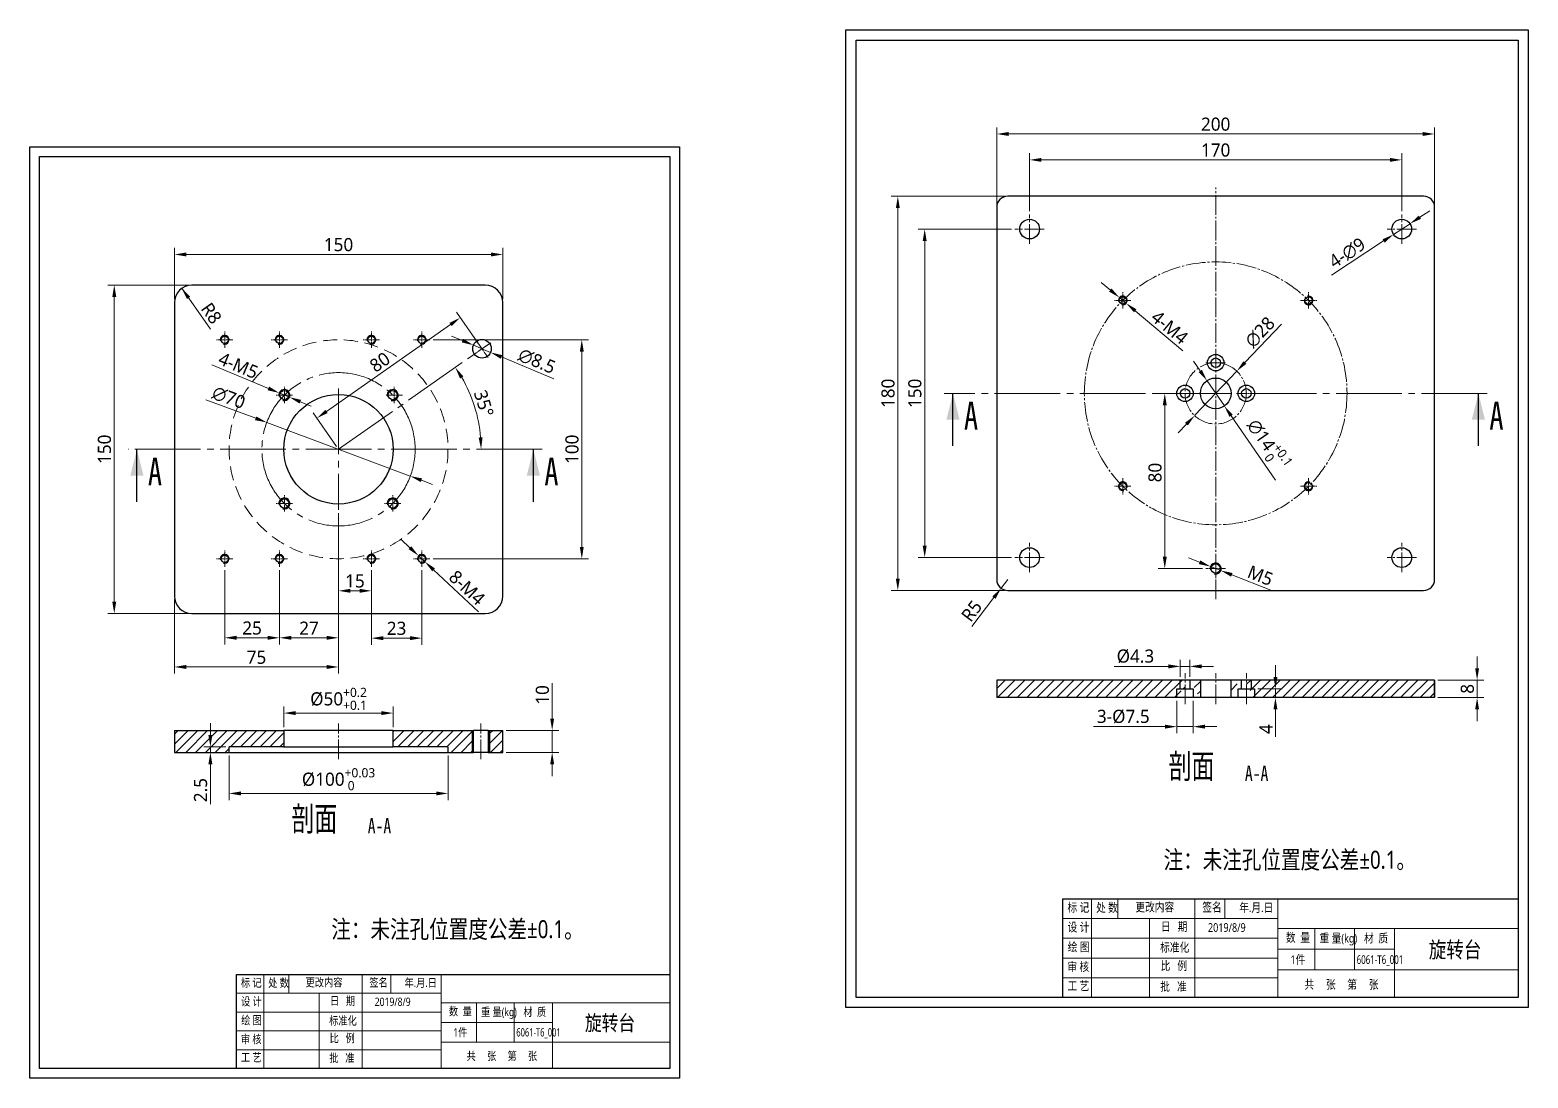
# Model space of a CAD drawing. Header units: millimetres. Extents: x -449 to 2916, y -1257 to 1632.
# Drawn here: x 1396 to 2080, y -886 to -408 of the extents above; entities that cross this region are included whole.
import ezdxf

# ---------------------------------------------------------------- set-up
doc = ezdxf.new("R2010")
doc.units = ezdxf.units.MM
doc.header["$PDSIZE"] = -1
doc.linetypes.add('DASHED', pattern=[19.05, 12.7, -6.35])
doc.linetypes.add('EB_DASHDOT', pattern=[39, 30, -3, 3, -3])
for name, color, linetype, lineweight in [('1', 5, 'Continuous', 9), ('3中心线层', 1, 'EB_DASHDOT', 0), ('细线层', 252, 'Continuous', 13)]:
    doc.layers.add(name, color=color, linetype=linetype, lineweight=lineweight)
doc.styles.add('SLDTEXTSTYLE0', font='TXT', dxfattribs={"width": 0.75})
doc.styles.add('SLDTEXTSTYLE2', font='TXT', dxfattribs={"width": 0.75, "bigfont": 'bigfont'})
doc.styles.add('wf', font='')
doc.styles.add('黑体', font='', dxfattribs={"width": 0.8})
doc.styles.get('wf').set_extended_font_data('Microsoft YaHei')
doc.styles.get('黑体').set_extended_font_data('Microsoft YaHei')
doc.dimstyles.new('wf1.5', dxfattribs={"dimscale": 1.5, "dimtxt": 4, "dimasz": 3.6, "dimexe": 2, "dimexo": 1, "dimgap": 0.9, "dimtad": 1, "dimdec": 1, "dimdsep": 46, "dimtxsty": 'wf', "dimcen": 0, "dimclrd": 6, "dimclre": 6, "dimadec": 0, "dimazin": 0, "dimtm": 1e-09, "dimtfac": 0.7, "dimtdec": 1, "dimtmove": 0, "dimatfit": 3, "dimfxl": 0, "dimtolj": 1, "dimlwd": 13, "dimlwe": 13, "dimarcsym": 0})

# ---------------------------------------------------------------- blocks, each defined once
blk = doc.blocks.new('SW_NOTE_3')
at = {"color": 0, "linetype": 'Continuous', "lineweight": 0, "attachment_point": 2}
for s, insert, char_height, style in [('\\M+19655\\M+196CA', (0.328, 0.322), 0.25, 'SLDTEXTSTYLE2'), ('A-A', (0.914, 0.211), 0.1378, 'SLDTEXTSTYLE0')]:
    blk.add_mtext(s, dxfattribs=dict(at, insert=insert, char_height=char_height, style=style))
blk = doc.blocks.new('*D234')
at = {"color": 6, "lineweight": 13}
for p, q in [((1461.69, -530.86), (1461.69, -507.41)), ((1467.09, -510.41), (1606.29, -510.41)), ((1611.69, -530.86), (1611.69, -507.41))]:
    blk.add_line(p, q, dxfattribs=at)
at = {"color": 6}
for points in [[(1467.09, -509.51), (1467.09, -511.31), (1461.69, -510.41)], [(1606.29, -511.31), (1606.29, -509.51), (1611.69, -510.41)]]:
    blk.add_solid(points, dxfattribs=at)
at = {"layer": 'Defpoints', "color": 0}
for p in [(1611.69, -510.41), (1461.69, -532.36), (1611.69, -532.36)]:
    blk.add_point(p, dxfattribs=at)
at = {"color": 0, "insert": (1536.69, -505.94), "char_height": 6, "attachment_point": 5, "style": 'wf'}
blk.add_mtext('\\A1;150', dxfattribs=at)
blk = doc.blocks.new('*D235')
at = {"color": 6, "lineweight": 13}
for p, q in [((1468.19, -524.36), (1431.24, -524.36)), ((1434.24, -529.76), (1434.24, -668.96)), ((1468.19, -674.36), (1431.24, -674.36))]:
    blk.add_line(p, q, dxfattribs=at)
at = {"color": 6}
for points in [[(1435.14, -529.76), (1433.34, -529.76), (1434.24, -524.36)], [(1433.34, -668.96), (1435.14, -668.96), (1434.24, -674.36)]]:
    blk.add_solid(points, dxfattribs=at)
at = {"layer": 'Defpoints', "color": 0}
for p in [(1469.69, -524.36), (1434.24, -674.36), (1469.69, -674.36)]:
    blk.add_point(p, dxfattribs=at)
at = {"color": 0, "insert": (1429.77, -599.36), "char_height": 6, "attachment_point": 5, "rotation": 90, "style": 'wf'}
blk.add_mtext('\\A1;150', dxfattribs=at)
blk = doc.blocks.new('*D236')
at = {"color": 6, "lineweight": 13}
for p, q in [((1536.69, -628.58), (1536.69, -688.44)), ((1509.69, -654.58), (1509.69, -688.44)), ((1531.29, -685.44), (1515.09, -685.44))]:
    blk.add_line(p, q, dxfattribs=at)
at = {"color": 6}
for points in [[(1515.09, -684.54), (1515.09, -686.34), (1509.69, -685.44)], [(1531.29, -686.34), (1531.29, -684.54), (1536.69, -685.44)]]:
    blk.add_solid(points, dxfattribs=at)
at = {"layer": 'Defpoints', "color": 0}
for p in [(1536.69, -627.08), (1509.69, -653.08), (1509.69, -685.44)]:
    blk.add_point(p, dxfattribs=at)
at = {"color": 0, "insert": (1523.19, -681.04), "char_height": 6, "attachment_point": 5, "style": 'wf'}
blk.add_mtext('\\A1;27', dxfattribs=at)
blk = doc.blocks.new('*D237')
at = {"color": 6, "lineweight": 13}
for p, q in [((1536.69, -628.58), (1536.69, -666.98)), ((1551.69, -654.58), (1551.69, -666.98)), ((1542.09, -663.98), (1546.29, -663.98))]:
    blk.add_line(p, q, dxfattribs=at)
at = {"color": 6}
for points in [[(1542.09, -663.08), (1542.09, -664.88), (1536.69, -663.98)], [(1546.29, -664.88), (1546.29, -663.08), (1551.69, -663.98)]]:
    blk.add_solid(points, dxfattribs=at)
at = {"layer": 'Defpoints', "color": 0}
for p in [(1536.69, -627.08), (1551.69, -653.08), (1551.69, -663.98)]:
    blk.add_point(p, dxfattribs=at)
at = {"color": 0, "insert": (1544.19, -659.51), "char_height": 6, "attachment_point": 5, "style": 'wf'}
blk.add_mtext('\\A1;15', dxfattribs=at)
blk = doc.blocks.new('*D238')
at = {"color": 6, "lineweight": 13}
for p, q in [((1551.69, -654.58), (1551.69, -688.6)), ((1574.69, -654.58), (1574.69, -688.6)), ((1557.09, -685.6), (1569.29, -685.6))]:
    blk.add_line(p, q, dxfattribs=at)
at = {"color": 6}
for points in [[(1557.09, -684.7), (1557.09, -686.5), (1551.69, -685.6)], [(1569.29, -686.5), (1569.29, -684.7), (1574.69, -685.6)]]:
    blk.add_solid(points, dxfattribs=at)
at = {"layer": 'Defpoints', "color": 0}
for p in [(1551.69, -653.08), (1574.69, -653.08), (1574.69, -685.6)]:
    blk.add_point(p, dxfattribs=at)
at = {"color": 0, "insert": (1563.19, -681.15), "char_height": 6, "attachment_point": 5, "style": 'wf'}
blk.add_mtext('\\A1;23', dxfattribs=at)
blk = doc.blocks.new('*D239')
at = {"color": 6, "lineweight": 13}
for p, q in [((1484.69, -654.58), (1484.69, -688.44)), ((1509.69, -654.58), (1509.69, -688.44)), ((1504.29, -685.44), (1490.09, -685.44))]:
    blk.add_line(p, q, dxfattribs=at)
at = {"color": 6}
for points in [[(1490.09, -684.54), (1490.09, -686.34), (1484.69, -685.44)], [(1504.29, -686.34), (1504.29, -684.54), (1509.69, -685.44)]]:
    blk.add_solid(points, dxfattribs=at)
at = {"layer": 'Defpoints', "color": 0}
for p in [(1484.69, -653.08), (1509.69, -653.08), (1484.69, -685.44)]:
    blk.add_point(p, dxfattribs=at)
at = {"color": 0, "insert": (1497.19, -680.99), "char_height": 6, "attachment_point": 5, "style": 'wf'}
blk.add_mtext('\\A1;25', dxfattribs=at)
blk = doc.blocks.new('*D240')
at = {"color": 6, "lineweight": 13}
for p, q in [((1476.11, -576.72), (1498.84, -585.21)), ((1569.47, -611.61), (1503.9, -587.1)), ((1574.53, -613.5), (1579.59, -615.39))]:
    blk.add_line(p, q, dxfattribs=at)
at = {"color": 6}
for points in [[(1498.53, -586.06), (1499.16, -584.37), (1503.9, -587.1)], [(1574.85, -612.66), (1574.22, -614.35), (1569.47, -611.61)]]:
    blk.add_solid(points, dxfattribs=at)
at = {"layer": 'Defpoints', "color": 0}
for p in [(1503.9, -587.1), (1569.47, -611.61)]:
    blk.add_point(p, dxfattribs=at)
at = {"color": 0, "insert": (1486.52, -575.8), "char_height": 6, "attachment_point": 5, "rotation": 339.50635, "style": 'wf'}
blk.add_mtext('\\A1;∅70', dxfattribs=at)
blk = doc.blocks.new('*D241')
at = {"color": 6, "lineweight": 13}
for p, q in [((1579.91, -549.36), (1650.8, -549.36)), ((1647.8, -643.96), (1647.8, -554.76)), ((1579.91, -649.36), (1650.8, -649.36))]:
    blk.add_line(p, q, dxfattribs=at)
at = {"color": 6}
for points in [[(1648.7, -554.76), (1646.9, -554.76), (1647.8, -549.36)], [(1646.9, -643.96), (1648.7, -643.96), (1647.8, -649.36)]]:
    blk.add_solid(points, dxfattribs=at)
at = {"layer": 'Defpoints', "color": 0}
for p in [(1578.41, -549.36), (1647.8, -549.36), (1578.41, -649.36)]:
    blk.add_point(p, dxfattribs=at)
at = {"color": 0, "insert": (1643.34, -599.36), "char_height": 6, "attachment_point": 5, "rotation": 90, "style": 'wf'}
blk.add_mtext('\\A1;100', dxfattribs=at)
blk = doc.blocks.new('*D242')
at = {"color": 6, "lineweight": 13}
for p, q in [((1478.83, -560.85), (1504.64, -571.58)), ((1514.25, -575.57), (1509.63, -573.65)), ((1519.23, -577.64), (1524.22, -579.71))]:
    blk.add_line(p, q, dxfattribs=at)
at = {"color": 6}
for points in [[(1504.3, -572.41), (1504.99, -570.74), (1509.63, -573.65)], [(1519.58, -576.81), (1518.89, -578.47), (1514.25, -575.57)]]:
    blk.add_solid(points, dxfattribs=at)
at = {"layer": 'Defpoints', "color": 0}
for p in [(1509.63, -573.65), (1514.25, -575.57)]:
    blk.add_point(p, dxfattribs=at)
at = {"color": 0, "insert": (1490.93, -561.11), "char_height": 6, "attachment_point": 5, "rotation": 337.43003, "style": 'wf'}
blk.add_mtext('\\A1;4-M5', dxfattribs=at)
blk = doc.blocks.new('*D243')
at = {"color": 6, "lineweight": 13}
for p, q in [((1634.27, -722.35), (1634.27, -706.11)), ((1613.19, -727.75), (1637.27, -727.75)), ((1634.27, -737.75), (1634.27, -727.75)), ((1613.19, -737.75), (1637.27, -737.75)), ((1634.27, -743.15), (1634.27, -748.55))]:
    blk.add_line(p, q, dxfattribs=at)
at = {"color": 6}
for points in [[(1633.37, -722.35), (1635.17, -722.35), (1634.27, -727.75)], [(1635.17, -743.15), (1633.37, -743.15), (1634.27, -737.75)]]:
    blk.add_solid(points, dxfattribs=at)
at = {"layer": 'Defpoints', "color": 0}
for p in [(1611.69, -727.75), (1634.27, -727.75), (1611.69, -737.75)]:
    blk.add_point(p, dxfattribs=at)
at = {"color": 0, "insert": (1629.8, -711.53), "char_height": 6, "attachment_point": 5, "rotation": 90, "style": 'wf'}
blk.add_mtext('\\A1;10', dxfattribs=at)
blk = doc.blocks.new('*D244')
at = {"color": 6, "lineweight": 13}
for p, q in [((1536.69, -628.58), (1536.69, -701.76)), ((1461.69, -667.86), (1461.69, -701.76)), ((1531.29, -698.76), (1467.09, -698.76))]:
    blk.add_line(p, q, dxfattribs=at)
at = {"color": 6}
for points in [[(1467.09, -697.86), (1467.09, -699.66), (1461.69, -698.76)], [(1531.29, -699.66), (1531.29, -697.86), (1536.69, -698.76)]]:
    blk.add_solid(points, dxfattribs=at)
at = {"layer": 'Defpoints', "color": 0}
for p in [(1536.69, -627.08), (1461.69, -666.36), (1461.69, -698.76)]:
    blk.add_point(p, dxfattribs=at)
at = {"color": 0, "insert": (1499.19, -694.36), "char_height": 6, "attachment_point": 5, "style": 'wf'}
blk.add_mtext('\\A1;75', dxfattribs=at)
blk = doc.blocks.new('*D245')
at = {"color": 6, "lineweight": 13}
blk.add_line((1465.06, -525.83), (1478.26, -544.47), dxfattribs=at)
at = {"color": 6}
blk.add_solid([(1468.92, -529.72), (1467.45, -530.76), (1465.06, -525.83)], dxfattribs=at)
at = {"layer": 'Defpoints', "color": 0}
for p in [(1465.06, -525.83), (1469.69, -532.36)]:
    blk.add_point(p, dxfattribs=at)
at = {"color": 0, "insert": (1478.6, -537.26), "char_height": 6, "attachment_point": 5, "rotation": 305.29502, "style": 'wf'}
blk.add_mtext('\\A1;R8', dxfattribs=at)
blk = doc.blocks.new('*D246')
at = {"color": 6, "lineweight": 13}
for p, q in [((1486.69, -739.25), (1486.69, -759.51)), ((1586.69, -739.25), (1586.69, -759.51)), ((1492.09, -756.51), (1581.29, -756.51))]:
    blk.add_line(p, q, dxfattribs=at)
at = {"color": 6}
for points in [[(1492.09, -755.61), (1492.09, -757.41), (1486.69, -756.51)], [(1581.29, -757.41), (1581.29, -755.61), (1586.69, -756.51)]]:
    blk.add_solid(points, dxfattribs=at)
at = {"layer": 'Defpoints', "color": 0}
for p in [(1486.69, -737.75), (1586.69, -737.75), (1586.69, -756.51)]:
    blk.add_point(p, dxfattribs=at)
at = {"color": 0, "insert": (1536.69, -750.01), "char_height": 6, "attachment_point": 5, "style": 'wf'}
blk.add_mtext('\\A1;%%C100{\\H0.7x;\\S+0.03^  0;}', dxfattribs=at)
blk = doc.blocks.new('*D247')
at = {"color": 6, "lineweight": 13}
for p, q in [((1511.69, -726.25), (1511.69, -716.82)), ((1561.69, -726.25), (1561.69, -716.82)), ((1517.09, -719.82), (1556.29, -719.82))]:
    blk.add_line(p, q, dxfattribs=at)
at = {"color": 6}
for points in [[(1517.09, -718.92), (1517.09, -720.72), (1511.69, -719.82)], [(1556.29, -720.72), (1556.29, -718.92), (1561.69, -719.82)]]:
    blk.add_solid(points, dxfattribs=at)
at = {"layer": 'Defpoints', "color": 0}
for p in [(1561.69, -719.82), (1511.69, -727.75), (1561.69, -727.75)]:
    blk.add_point(p, dxfattribs=at)
at = {"color": 0, "insert": (1536.69, -713.31), "char_height": 6, "attachment_point": 5, "style": 'wf'}
blk.add_mtext('\\A1;%%C50{\\H0.7x;\\S+0.2^ +0.1;}', dxfattribs=at)
blk = doc.blocks.new('*D248')
at = {"color": 6, "lineweight": 13}
for p, q in [((1478.15, -729.85), (1478.15, -724.45)), ((1485.19, -735.25), (1475.15, -735.25)), ((1485.19, -737.75), (1475.15, -737.75)), ((1478.15, -735.25), (1478.15, -737.75)), ((1478.15, -743.15), (1478.15, -761.43))]:
    blk.add_line(p, q, dxfattribs=at)
at = {"color": 6}
for points in [[(1477.25, -729.85), (1479.05, -729.85), (1478.15, -735.25)], [(1479.05, -743.15), (1477.25, -743.15), (1478.15, -737.75)]]:
    blk.add_solid(points, dxfattribs=at)
at = {"layer": 'Defpoints', "color": 0}
for p in [(1478.15, -737.75), (1486.69, -735.25), (1486.69, -737.75)]:
    blk.add_point(p, dxfattribs=at)
at = {"color": 0, "insert": (1473.69, -754.99), "char_height": 6, "attachment_point": 5, "rotation": 90, "style": 'wf'}
blk.add_mtext('\\A1;2.5', dxfattribs=at)
blk = doc.blocks.new('*D249')
at = {"color": 6, "lineweight": 13}
for p, q in [((1569.28, -644.31), (1565.33, -640.62)), ((1573.23, -647.99), (1576.15, -650.72)), ((1600.6, -673.55), (1580.1, -654.41))]:
    blk.add_line(p, q, dxfattribs=at)
at = {"color": 6}
for points in [[(1568.66, -644.97), (1569.89, -643.65), (1573.23, -647.99)], [(1580.71, -653.75), (1579.48, -655.07), (1576.15, -650.72)]]:
    blk.add_solid(points, dxfattribs=at)
at = {"layer": 'Defpoints', "color": 0}
for p in [(1573.23, -647.99), (1576.15, -650.72)]:
    blk.add_point(p, dxfattribs=at)
at = {"color": 0, "insert": (1595.36, -662.57), "char_height": 6, "attachment_point": 5, "rotation": 316.96469, "style": 'wf'}
blk.add_mtext('\\A1;8-M4', dxfattribs=at)
blk = doc.blocks.new('*D250')
at = {"color": 6, "lineweight": 13}
for p, q in [((1852.35, -490.63), (1852.35, -464.22)), ((2022.35, -490.63), (2022.35, -464.22)), ((1857.75, -467.22), (2016.95, -467.22))]:
    blk.add_line(p, q, dxfattribs=at)
at = {"color": 6}
for points in [[(1857.75, -466.32), (1857.75, -468.12), (1852.35, -467.22)], [(2016.95, -468.12), (2016.95, -466.32), (2022.35, -467.22)]]:
    blk.add_solid(points, dxfattribs=at)
at = {"layer": 'Defpoints', "color": 0}
for p in [(2022.35, -467.22), (1852.35, -492.13), (2022.35, -492.13)]:
    blk.add_point(p, dxfattribs=at)
at = {"color": 0, "insert": (1937.35, -462.75), "char_height": 6, "attachment_point": 5, "style": 'wf'}
blk.add_mtext('\\A1;170', dxfattribs=at)
blk = doc.blocks.new('*D251')
at = {"color": 6, "lineweight": 13}
for p, q in [((1837.35, -487.32), (1837.35, -452.39)), ((1842.75, -455.39), (2031.95, -455.39)), ((2037.35, -487.32), (2037.35, -452.39))]:
    blk.add_line(p, q, dxfattribs=at)
at = {"color": 6}
for points in [[(1842.75, -454.49), (1842.75, -456.29), (1837.35, -455.39)], [(2031.95, -456.29), (2031.95, -454.49), (2037.35, -455.39)]]:
    blk.add_solid(points, dxfattribs=at)
at = {"layer": 'Defpoints', "color": 0}
for p in [(2037.35, -455.39), (1837.35, -488.82), (2037.35, -488.82)]:
    blk.add_point(p, dxfattribs=at)
at = {"color": 0, "insert": (1937.35, -450.94), "char_height": 6, "attachment_point": 5, "style": 'wf'}
blk.add_mtext('\\A1;200', dxfattribs=at)
blk = doc.blocks.new('*D252')
at = {"color": 6, "lineweight": 13}
for p, q in [((1844.16, -498.82), (1801.43, -498.82)), ((1804.43, -504.22), (1804.43, -643.42)), ((1844.16, -648.82), (1801.43, -648.82))]:
    blk.add_line(p, q, dxfattribs=at)
at = {"color": 6}
for points in [[(1805.33, -504.22), (1803.53, -504.22), (1804.43, -498.82)], [(1803.53, -643.42), (1805.33, -643.42), (1804.43, -648.82)]]:
    blk.add_solid(points, dxfattribs=at)
at = {"layer": 'Defpoints', "color": 0}
for p in [(1845.66, -498.82), (1804.43, -648.82), (1845.66, -648.82)]:
    blk.add_point(p, dxfattribs=at)
at = {"color": 0, "insert": (1799.96, -573.82), "char_height": 6, "attachment_point": 5, "rotation": 90, "style": 'wf'}
blk.add_mtext('\\A1;150', dxfattribs=at)
blk = doc.blocks.new('*D253')
at = {"color": 6, "lineweight": 13}
for p, q in [((1840.85, -483.82), (1789.16, -483.82)), ((1792.16, -658.42), (1792.16, -489.22)), ((1840.85, -663.82), (1789.16, -663.82))]:
    blk.add_line(p, q, dxfattribs=at)
at = {"color": 6}
for points in [[(1793.06, -489.22), (1791.26, -489.22), (1792.16, -483.82)], [(1791.26, -658.42), (1793.06, -658.42), (1792.16, -663.82)]]:
    blk.add_solid(points, dxfattribs=at)
at = {"layer": 'Defpoints', "color": 0}
for p in [(1792.16, -483.82), (1842.35, -483.82), (1842.35, -663.82)]:
    blk.add_point(p, dxfattribs=at)
at = {"color": 0, "insert": (1787.7, -573.82), "char_height": 6, "attachment_point": 5, "rotation": 90, "style": 'wf'}
blk.add_mtext('\\A1;180', dxfattribs=at)
blk = doc.blocks.new('*D254')
at = {"color": 6, "lineweight": 13}
for p, q in [((1842.35, -658.82), (1839.33, -662.8)), ((1826.02, -680.3), (1836.06, -667.1))]:
    blk.add_line(p, q, dxfattribs=at)
at = {"color": 6}
blk.add_solid([(1836.78, -667.65), (1835.34, -666.56), (1839.33, -662.8)], dxfattribs=at)
at = {"layer": 'Defpoints', "color": 0}
for p in [(1839.33, -662.8), (1842.35, -658.82)]:
    blk.add_point(p, dxfattribs=at)
at = {"color": 0, "insert": (1825.9, -673.19), "char_height": 6, "attachment_point": 5, "rotation": 52.74811, "style": 'wf'}
blk.add_mtext('\\A1;R5', dxfattribs=at)
blk = doc.blocks.new('*D255')
at = {"color": 6, "lineweight": 13}
for p, q in [((2056.77, -699.35), (2056.77, -693.95)), ((2038.85, -704.75), (2059.77, -704.75)), ((2056.77, -704.75), (2056.77, -712.75)), ((2038.85, -712.75), (2059.77, -712.75)), ((2056.77, -718.15), (2056.77, -723.55))]:
    blk.add_line(p, q, dxfattribs=at)
at = {"color": 6}
for points in [[(2055.87, -699.35), (2057.67, -699.35), (2056.77, -704.75)], [(2057.67, -718.15), (2055.87, -718.15), (2056.77, -712.75)]]:
    blk.add_solid(points, dxfattribs=at)
at = {"layer": 'Defpoints', "color": 0}
for p in [(2037.35, -704.75), (2037.35, -712.75), (2056.77, -712.75)]:
    blk.add_point(p, dxfattribs=at)
at = {"color": 0, "insert": (2052.32, -708.75), "char_height": 6, "attachment_point": 5, "rotation": 90, "style": 'wf'}
blk.add_mtext('\\A1;8', dxfattribs=at)
blk = doc.blocks.new('*D256')
at = {"color": 6, "lineweight": 13}
for p, q in [((1964.66, -703.35), (1964.66, -697.95)), ((1956.6, -708.75), (1967.66, -708.75)), ((1964.66, -708.75), (1964.66, -712.75)), ((1956.6, -712.75), (1967.66, -712.75)), ((1964.66, -718.15), (1964.66, -730.68))]:
    blk.add_line(p, q, dxfattribs=at)
at = {"color": 6}
for points in [[(1963.76, -703.35), (1965.56, -703.35), (1964.66, -708.75)], [(1965.56, -718.15), (1963.76, -718.15), (1964.66, -712.75)]]:
    blk.add_solid(points, dxfattribs=at)
at = {"layer": 'Defpoints', "color": 0}
for p in [(1955.1, -708.75), (1955.1, -712.75), (1964.66, -712.75)]:
    blk.add_point(p, dxfattribs=at)
at = {"color": 0, "insert": (1960.31, -727.12), "char_height": 6, "attachment_point": 5, "rotation": 90, "style": 'wf'}
blk.add_mtext('\\A1;4', dxfattribs=at)
blk = doc.blocks.new('*D257')
at = {"color": 6, "lineweight": 13}
for p, q in [((1919.6, -714.25), (1919.6, -729.01)), ((1927.1, -714.25), (1927.1, -729.01)), ((1914.2, -726.01), (1881.47, -726.01)), ((1927.1, -726.01), (1919.6, -726.01)), ((1932.5, -726.01), (1937.9, -726.01))]:
    blk.add_line(p, q, dxfattribs=at)
at = {"color": 6}
for points in [[(1914.2, -726.91), (1914.2, -725.11), (1919.6, -726.01)], [(1932.5, -725.11), (1932.5, -726.91), (1927.1, -726.01)]]:
    blk.add_solid(points, dxfattribs=at)
at = {"layer": 'Defpoints', "color": 0}
for p in [(1919.6, -712.75), (1927.1, -712.75), (1919.6, -726.01)]:
    blk.add_point(p, dxfattribs=at)
at = {"color": 0, "insert": (1895.14, -721.44), "char_height": 6, "attachment_point": 5, "style": 'wf'}
blk.add_mtext('\\A1;3-%%C7.5', dxfattribs=at)
blk = doc.blocks.new('*D258')
at = {"color": 6, "lineweight": 13}
for p, q in [((1921.2, -703.25), (1921.2, -695.49)), ((1925.5, -703.25), (1925.5, -695.49)), ((1915.8, -698.49), (1891, -698.49)), ((1925.5, -698.49), (1921.2, -698.49)), ((1930.9, -698.49), (1936.3, -698.49))]:
    blk.add_line(p, q, dxfattribs=at)
at = {"color": 6}
for points in [[(1915.8, -699.39), (1915.8, -697.59), (1921.2, -698.49)], [(1930.9, -697.59), (1930.9, -699.39), (1925.5, -698.49)]]:
    blk.add_solid(points, dxfattribs=at)
at = {"layer": 'Defpoints', "color": 0}
for p in [(1921.2, -698.49), (1921.2, -704.75), (1925.5, -704.75)]:
    blk.add_point(p, dxfattribs=at)
at = {"color": 0, "insert": (1900.7, -693.91), "char_height": 6, "attachment_point": 5, "style": 'wf'}
blk.add_mtext('\\A1;%%C4.3', dxfattribs=at)
blk = doc.blocks.new('*D259')
at = {"color": 6, "lineweight": 13}
for p, q in [((1930.32, -563.61), (1927.26, -559.16)), ((1933.39, -568.06), (1941.32, -579.59)), ((1964.65, -613.48), (1944.39, -584.04))]:
    blk.add_line(p, q, dxfattribs=at)
at = {"color": 6}
for points in [[(1929.58, -564.12), (1931.06, -563.1), (1933.39, -568.06)], [(1945.13, -583.53), (1943.64, -584.55), (1941.32, -579.59)]]:
    blk.add_solid(points, dxfattribs=at)
at = {"layer": 'Defpoints', "color": 0}
for p in [(1933.39, -568.06), (1941.32, -579.59)]:
    blk.add_point(p, dxfattribs=at)
at = {"color": 0, "insert": (1961.39, -597.31), "char_height": 6, "attachment_point": 5, "rotation": 304.54494, "style": 'wf'}
blk.add_mtext('\\A1;∅14{\\H0.7x;\\S+0.1^  0;}', dxfattribs=at)
blk = doc.blocks.new('*D262')
at = {"color": 6, "lineweight": 13}
for p, q in [((2030.64, -493.4), (2035.16, -490.44)), ((2026.12, -496.36), (2018.59, -501.29)), ((1990.26, -519.83), (2014.07, -504.24))]:
    blk.add_line(p, q, dxfattribs=at)
at = {"color": 6}
for points in [[(2030.15, -492.65), (2031.13, -494.15), (2026.12, -496.36)], [(2014.56, -505), (2013.58, -503.49), (2018.59, -501.29)]]:
    blk.add_solid(points, dxfattribs=at)
at = {"layer": 'Defpoints', "color": 0}
for p in [(2026.12, -496.36), (2018.59, -501.29)]:
    blk.add_point(p, dxfattribs=at)
at = {"color": 0, "insert": (1997.44, -509.75), "char_height": 6, "attachment_point": 5, "rotation": 33.20556, "style": 'wf'}
blk.add_mtext('\\A1;4-∅9', dxfattribs=at)
blk = doc.blocks.new('*D302')
at = {"color": 6, "lineweight": 13}
for p, q in [((1929.99, -650.96), (1924.96, -648.99)), ((1935.03, -652.92), (1939.68, -654.73)), ((1962.57, -663.65), (1944.72, -656.69))]:
    blk.add_line(p, q, dxfattribs=at)
at = {"color": 6}
for points in [[(1929.67, -651.79), (1930.32, -650.12), (1935.03, -652.92)], [(1945.04, -655.85), (1944.39, -657.53), (1939.68, -654.73)]]:
    blk.add_solid(points, dxfattribs=at)
at = {"layer": 'Defpoints', "color": 0}
for p in [(1935.03, -652.92), (1939.68, -654.73)]:
    blk.add_point(p, dxfattribs=at)
at = {"color": 0, "insert": (1957.76, -657.05), "char_height": 6, "attachment_point": 5, "rotation": 338.7148, "style": 'wf'}
blk.add_mtext('\\A1;M5', dxfattribs=at)
blk = doc.blocks.new('*D303')
at = {"color": 6, "lineweight": 13}
for p, q in [((1931.39, -573.82), (1911.1, -573.82)), ((1914.1, -648.42), (1914.1, -579.22)), ((1931.39, -653.82), (1911.1, -653.82))]:
    blk.add_line(p, q, dxfattribs=at)
at = {"color": 6}
for points in [[(1915, -579.22), (1913.2, -579.22), (1914.1, -573.82)], [(1913.2, -648.42), (1915, -648.42), (1914.1, -653.82)]]:
    blk.add_solid(points, dxfattribs=at)
at = {"layer": 'Defpoints', "color": 0}
for p in [(1914.1, -573.82), (1932.89, -573.82), (1932.89, -653.82)]:
    blk.add_point(p, dxfattribs=at)
at = {"color": 0, "insert": (1909.65, -610), "char_height": 6, "attachment_point": 5, "rotation": 90, "style": 'wf'}
blk.add_mtext('\\A1;80', dxfattribs=at)
blk = doc.blocks.new('*D304')
at = {"color": 6, "lineweight": 13}
for p, q in [((1593.32, -549.73), (1588.34, -547.64)), ((1598.3, -551.83), (1606.14, -555.12)), ((1635.04, -567.26), (1611.12, -557.21))]:
    blk.add_line(p, q, dxfattribs=at)
at = {"color": 6}
for points in [[(1592.97, -550.56), (1593.67, -548.9), (1598.3, -551.83)], [(1611.46, -556.38), (1610.77, -558.04), (1606.14, -555.12)]]:
    blk.add_solid(points, dxfattribs=at)
at = {"layer": 'Defpoints', "color": 0}
for p in [(1598.3, -551.83), (1606.14, -555.12)]:
    blk.add_point(p, dxfattribs=at)
at = {"color": 0, "insert": (1627.31, -559.13), "char_height": 6, "attachment_point": 5, "rotation": 337.2143, "style": 'wf'}
blk.add_mtext('\\A1;∅8.5', dxfattribs=at)
blk = doc.blocks.new('*D312')
at = {"color": 6, "lineweight": 13}
for p, q in [((1889.25, -526.65), (1885.11, -523.18)), ((1893.39, -530.11), (1896.46, -532.68)), ((1922.37, -554.35), (1900.6, -536.14))]:
    blk.add_line(p, q, dxfattribs=at)
at = {"color": 6}
for points in [[(1888.67, -527.34), (1889.83, -525.96), (1893.39, -530.11)], [(1901.18, -535.45), (1900.03, -536.83), (1896.46, -532.68)]]:
    blk.add_solid(points, dxfattribs=at)
at = {"layer": 'Defpoints', "color": 0}
for p in [(1893.39, -530.11), (1896.46, -532.68)]:
    blk.add_point(p, dxfattribs=at)
at = {"color": 0, "insert": (1916.35, -543.64), "char_height": 6, "attachment_point": 5, "rotation": 320.08983, "style": 'wf'}
blk.add_mtext('\\A1;4-M4', dxfattribs=at)
blk = doc.blocks.new('*D313')
at = {"color": 6, "lineweight": 13}
for p, q in [((1601.36, -552.24), (1590.56, -536.83)), ((1531.18, -582.07), (1587.86, -542.38)), ((1535.83, -598.13), (1525.03, -582.71))]:
    blk.add_line(p, q, dxfattribs=at)
at = {"color": 6}
for points in [[(1588.38, -543.12), (1587.35, -541.64), (1592.29, -539.28)], [(1530.66, -581.34), (1531.69, -582.81), (1526.75, -585.17)]]:
    blk.add_solid(points, dxfattribs=at)
at = {"layer": 'Defpoints', "color": 0}
for p in [(1592.29, -539.28), (1602.22, -553.47), (1536.69, -599.36)]:
    blk.add_point(p, dxfattribs=at)
at = {"color": 0, "insert": (1555.57, -559.56), "char_height": 6, "attachment_point": 5, "rotation": 35, "style": 'wf'}
blk.add_mtext('\\A1;80', dxfattribs=at)
blk = doc.blocks.new('*D314')
at = {"color": 6, "lineweight": 13}
blk.add_arc((1536.69, -599.36), 65.13, 4.75208, 30.24792, dxfattribs=at)
at = {"color": 6}
for points in [[(1593.7, -566.07), (1592.19, -567.04), (1590.04, -562)], [(1600.69, -594), (1602.49, -593.92), (1601.81, -599.36)]]:
    blk.add_solid(points, dxfattribs=at)
at = {"layer": 'Defpoints', "color": 0}
for p in [(1606.18, -550.7), (1600.47, -586.19), (1440.59, -599.36), (1536.69, -599.36), (1629.69, -599.36)]:
    blk.add_point(p, dxfattribs=at)
at = {"color": 0, "insert": (1603.05, -578.43), "char_height": 6, "attachment_point": 5, "rotation": 287.5, "style": 'wf'}
blk.add_mtext('\\A1;35%%d', dxfattribs=at)
blk = doc.blocks.new('*D391')
at = {"color": 6, "lineweight": 13}
for p, q in [((1967.38, -542.17), (1950.71, -559.75)), ((1927.72, -583.98), (1946.99, -563.67)), ((1924, -587.9), (1920.29, -591.82))]:
    blk.add_line(p, q, dxfattribs=at)
at = {"color": 6}
for points in [[(1950.05, -559.13), (1951.36, -560.37), (1946.99, -563.67)], [(1924.66, -588.52), (1923.35, -587.28), (1927.72, -583.98)]]:
    blk.add_solid(points, dxfattribs=at)
at = {"layer": 'Defpoints', "color": 0}
for p in [(1946.99, -563.67), (1927.72, -583.98)]:
    blk.add_point(p, dxfattribs=at)
at = {"color": 0, "insert": (1957.63, -545.9), "char_height": 6, "attachment_point": 5, "rotation": 46.51279, "style": 'wf'}
blk.add_mtext('\\A1;∅28', dxfattribs=at)

msp = doc.modelspace()

# ---------------------------------------------------------------- hatches: boundary and pattern name
at = {"layer": '1'}
h = msp.add_hatch(dxfattribs=at)
h.set_pattern_fill('ANSI31', color=256, style=0)
h.paths.add_polyline_path([(2037.355, -704.748), (1951.505, -704.748), (1951.505, -708.748), (1953.105, -708.748), (1953.105, -712.748), (2037.355, -712.748)])
h.paths.add_polyline_path([(1921.605, -708.748), (1923.205, -708.748), (1923.205, -704.748), (1837.355, -704.748), (1837.355, -712.748), (1921.605, -712.748)])
h.paths.add_polyline_path([(1930.355, -704.748), (1927.505, -704.748), (1927.505, -708.748), (1929.105, -708.748), (1929.105, -712.748), (1930.355, -712.748)])
h.paths.add_polyline_path([(1947.205, -704.748), (1944.355, -704.748), (1944.355, -712.748), (1945.605, -712.748), (1945.605, -708.748), (1947.205, -708.748)])
h = msp.add_hatch(dxfattribs=at)
h.set_pattern_fill('ANSI31', color=256, style=0)
h.paths.add_polyline_path([(1511.687, -727.747), (1461.687, -727.747), (1461.687, -737.747), (1486.687, -737.747), (1486.687, -735.247), (1511.687, -735.247)])
h = msp.add_hatch(dxfattribs=at)
h.set_pattern_fill('ANSI31', color=256, style=0)
h.paths.add_polyline_path([(1597.687, -727.747), (1561.687, -727.747), (1561.687, -735.247), (1586.687, -735.247), (1586.687, -737.747), (1597.687, -737.747)])
h = msp.add_hatch(dxfattribs=at)
h.set_pattern_fill('ANSI31', color=256, style=0)
h.paths.add_polyline_path([(1611.687, -727.747), (1605.687, -727.747), (1605.687, -737.747), (1611.687, -737.747)])

# ---------------------------------------------------------------- linework, layer by layer
for p, q in [((2032.355, -483.823), (1842.355, -483.823)), ((1837.355, -488.823), (1837.355, -658.823)), ((2037.355, -658.823), (2037.355, -488.823)), ((1603.687, -524.358), (1469.687, -524.358)), ((1461.687, -532.358), (1461.687, -666.358)), ((1611.687, -666.358), (1611.687, -532.358)), ((1817.355, -597.823), (1817.355, -573.823)), ((2057.355, -597.823), (2057.355, -573.823)), ((1444.591, -623.358), (1444.591, -599.358)), ((1625.687, -623.358), (1625.687, -599.358)), ((1842.355, -663.823), (2032.355, -663.823)), ((1469.687, -674.358), (1603.687, -674.358)), ((1837.355, -704.748), (1837.355, -712.748)), ((2037.355, -704.748), (1837.355, -704.748)), ((1921.205, -708.748), (1921.205, -704.748)), ((1925.505, -704.748), (1925.505, -708.748)), ((1930.355, -704.748), (1930.355, -712.748)), ((1944.355, -712.748), (1944.355, -704.748)), ((1949.205, -708.748), (1949.205, -704.748)), ((1953.505, -704.748), (1953.505, -708.748)), ((2037.355, -712.748), (2037.355, -704.748)), ((2037.355, -704.748), (2037.355, -712.748)), ((1919.605, -712.748), (1919.605, -708.748)), ((1919.605, -708.748), (1921.205, -708.748)), ((1921.205, -708.748), (1925.505, -708.748)), ((1925.505, -708.748), (1927.105, -708.748)), ((1927.105, -708.748), (1927.105, -712.748)), ((1947.605, -712.748), (1947.605, -708.748)), ((1947.605, -708.748), (1949.205, -708.748)), ((1949.205, -708.748), (1953.505, -708.748)), ((1953.505, -708.748), (1955.105, -708.748)), ((1955.105, -708.748), (1955.105, -712.748)), ((2037.355, -712.748), (1837.355, -712.748)), ((1461.687, -727.747), (1511.687, -727.747)), ((1461.687, -727.747), (1461.687, -737.747)), ((1511.687, -727.747), (1511.687, -735.247)), ((1561.687, -727.747), (1511.687, -727.747)), ((1561.687, -735.247), (1561.687, -727.747)), ((1561.687, -727.747), (1598.287, -727.747)), ((1597.687, -727.747), (1597.687, -737.747)), ((1598.287, -737.747), (1598.287, -727.747)), ((1605.087, -727.747), (1598.287, -727.747)), ((1605.087, -727.747), (1605.087, -737.747)), ((1605.087, -727.747), (1611.687, -727.747)), ((1605.687, -727.747), (1605.687, -737.747)), ((1611.687, -737.747), (1611.687, -727.747)), ((1461.687, -737.747), (1486.687, -737.747)), ((1486.687, -737.747), (1486.687, -735.247)), ((1511.687, -735.247), (1486.687, -735.247)), ((1486.687, -737.747), (1586.687, -737.747)), ((1511.687, -735.247), (1561.687, -735.247)), ((1586.687, -735.247), (1561.687, -735.247)), ((1586.687, -735.247), (1586.687, -737.747)), ((1586.687, -737.747), (1598.287, -737.747)), ((1605.087, -737.747), (1598.287, -737.747)), ((1605.087, -737.747), (1611.687, -737.747))]:
    msp.add_line(p, q)
at = {"color": 0, "linetype": 'ByBlock', "lineweight": 20}
for p, q in [((1880.619, -804.639), (1880.619, -849.701)), ((1892.691, -804.639), (1892.691, -813.652)), ((1927.812, -804.639), (1927.812, -811.915)), ((1941.608, -813.652), (1941.608, -804.639)), ((1965.753, -849.701), (1965.753, -804.639)), ((1907.117, -813.652), (1907.117, -849.701)), ((1927.812, -849.701), (1927.812, -811.915)), ((2075.448, -818.158), (1965.753, -818.158)), ((1982.585, -818.158), (1982.585, -837.083)), ((2000.759, -818.158), (2000.759, -837.083)), ((2019.06, -849.701), (2019.06, -818.158)), ((2019.06, -827.621), (1965.753, -827.621)), ((1502.532, -839.171), (1502.532, -882.087)), ((1514.029, -839.171), (1514.029, -847.755)), ((1547.478, -839.171), (1547.478, -846.101)), ((1560.618, -847.755), (1560.618, -839.171)), ((1583.612, -882.087), (1583.612, -839.171)), ((2075.448, -837.083), (1965.753, -837.083)), ((1527.768, -847.755), (1527.768, -882.087)), ((1547.478, -882.087), (1547.478, -846.101)), ((1688.084, -852.046), (1583.612, -852.046)), ((1599.643, -852.046), (1599.643, -870.071)), ((1616.951, -852.046), (1616.951, -870.071)), ((1634.381, -882.087), (1634.381, -852.046)), ((1634.381, -861.058), (1583.612, -861.058)), ((1688.084, -870.071), (1583.612, -870.071))]:
    msp.add_line(p, q, dxfattribs=at)
at = {"color": 0, "linetype": 'ByBlock', "lineweight": 25}
for points in [[(2080.033, -854.285), (1768.481, -854.285), (1768.481, -407.902), (2080.033, -407.902)], [(2075.448, -849.701), (1773.066, -849.701), (1773.066, -412.487), (2075.448, -412.487)], [(1692.45, -886.453), (1395.735, -886.453), (1395.735, -461.327), (1692.45, -461.327)], [(1688.084, -882.087), (1400.101, -882.087), (1400.101, -465.693), (1688.084, -465.693)]]:
    msp.add_lwpolyline(points, close=True, dxfattribs=at)
for centre, radius in [((1852.355, -498.823), 4.5), ((2022.355, -498.823), 4.5), ((1894.928, -531.396), 1.65), ((1979.781, -531.396), 1.65), ((1484.687, -549.358), 1.65), ((1509.687, -549.358), 1.65), ((1551.687, -549.358), 1.65), ((1574.687, -549.358), 1.65), ((1602.219, -553.471), 4.25), ((1937.355, -559.823), 3.75), ((1937.355, -559.823), 2.15), ((1937.355, -573.823), 7), ((1511.937, -574.608), 2.1), ((1536.687, -599.358), 25), ((1561.437, -574.608), 2.1), ((1923.355, -573.823), 3.75), ((1923.355, -573.823), 2.15), ((1951.355, -573.823), 3.75), ((1951.355, -573.823), 2.15), ((1894.928, -616.249), 1.65), ((1979.781, -616.249), 1.65), ((1511.937, -624.108), 2.1), ((1561.437, -624.108), 2.1), ((1484.687, -649.358), 1.65), ((1509.687, -649.358), 1.65), ((1551.687, -649.358), 1.65), ((1574.687, -649.358), 1.65), ((1852.355, -648.823), 4.5), ((2022.355, -648.823), 4.5), ((1937.355, -653.823), 2.1)]:
    msp.add_circle(centre, radius)
for centre, radius, start, end in [((1842.355, -488.823), 5, 90, 180), ((2032.355, -488.823), 5, 0, 90), ((1469.687, -532.358), 8, 90, 180), ((1603.687, -532.358), 8, 0, 90), ((1894.928, -531.396), 2, 255, 195), ((1979.781, -531.396), 2, 165, 105), ((1484.687, -549.358), 2, 255, 195), ((1509.687, -549.358), 2, 255, 195), ((1551.687, -549.358), 2, 255, 195), ((1574.687, -549.358), 2, 255, 195), ((1511.937, -574.608), 2.5, 255, 195), ((1561.437, -574.608), 2.5, 255, 195), ((1894.928, -616.249), 2, 345, 285), ((1979.781, -616.249), 2, 75, 15), ((1511.937, -624.108), 2.5, 255, 195), ((1561.437, -624.108), 2.5, 255, 195), ((1484.687, -649.358), 2, 255, 195), ((1509.687, -649.358), 2, 255, 195), ((1551.687, -649.358), 2, 255, 195), ((1574.687, -649.358), 2, 255, 195), ((1937.355, -653.823), 2.5, 255, 195), ((1842.355, -658.823), 5, 180, 270), ((2032.355, -658.823), 5, 270, 0), ((1469.687, -666.358), 8, 180, 270), ((1603.687, -666.358), 8, 270, 0)]:
    msp.add_arc(centre, radius, start, end)
for points in [[(1817.355, -573.823), (1814.355, -585.823), (1820.355, -585.823)], [(2057.355, -573.823), (2054.355, -585.823), (2060.355, -585.823)], [(1444.591, -599.358), (1441.591, -611.358), (1447.591, -611.358)], [(1625.687, -599.358), (1622.687, -611.358), (1628.687, -611.358)]]:
    msp.add_solid(points)
at = {"layer": '3中心线层', "ltscale": 0.3}
for p, q in [((1937.355, -667.758), (1937.355, -479.888)), ((1852.355, -505.519), (1852.355, -492.127)), ((2022.355, -505.519), (2022.355, -492.127)), ((1859.051, -498.823), (1845.659, -498.823)), ((2029.051, -498.823), (2015.659, -498.823)), ((1852.355, -655.519), (1852.355, -642.127)), ((2022.355, -655.519), (2022.355, -642.127)), ((1859.051, -648.823), (1845.659, -648.823)), ((2029.051, -648.823), (2015.659, -648.823)), ((1923.355, -715.747), (1923.355, -701.66)), ((1937.355, -715.747), (1937.355, -701.66)), ((1951.355, -715.747), (1951.355, -701.66)), ((1536.687, -740.875), (1536.687, -724.634)), ((1601.687, -740.875), (1601.687, -724.634))]:
    msp.add_line(p, q, dxfattribs=at)
at = {"layer": '3中心线层', "ltscale": 0.1}
for p, q in [((1898.648, -531.396), (1891.209, -531.396)), ((1894.928, -535.116), (1894.928, -527.677)), ((1976.061, -531.396), (1983.501, -531.396)), ((1979.781, -535.116), (1979.781, -527.677)), ((1484.687, -553.077), (1484.687, -545.638)), ((1509.687, -553.077), (1509.687, -545.638)), ((1551.687, -553.077), (1551.687, -545.638)), ((1574.687, -553.077), (1574.687, -545.638)), ((1488.407, -549.358), (1480.967, -549.358)), ((1513.407, -549.358), (1505.967, -549.358)), ((1555.407, -549.358), (1547.967, -549.358)), ((1578.407, -549.358), (1570.967, -549.358)), ((1606.18, -550.698), (1598.258, -556.245)), ((1604.993, -557.433), (1599.445, -549.51)), ((1941.819, -559.823), (1932.891, -559.823)), ((1515.657, -574.608), (1508.217, -574.608)), ((1511.937, -578.327), (1511.937, -570.888)), ((1565.834, -574.608), (1558.395, -574.608)), ((1562.115, -578.327), (1562.115, -570.888)), ((1927.819, -573.823), (1918.891, -573.823)), ((1955.819, -573.823), (1946.891, -573.823)), ((1894.928, -612.529), (1894.928, -619.969)), ((1979.781, -612.529), (1979.781, -619.969)), ((1511.937, -627.827), (1511.937, -620.388)), ((1561.437, -627.827), (1561.437, -620.388)), ((1898.648, -616.249), (1891.209, -616.249)), ((1976.061, -616.249), (1983.501, -616.249)), ((1515.657, -624.108), (1508.217, -624.108)), ((1565.157, -624.108), (1557.717, -624.108)), ((1488.407, -649.358), (1480.967, -649.358)), ((1484.687, -653.077), (1484.687, -645.638)), ((1513.407, -649.358), (1505.967, -649.358)), ((1509.687, -653.077), (1509.687, -645.638)), ((1555.407, -649.358), (1547.967, -649.358)), ((1551.687, -653.077), (1551.687, -645.638)), ((1578.407, -649.358), (1570.967, -649.358)), ((1574.687, -653.077), (1574.687, -645.638)), ((1937.355, -658.287), (1937.355, -649.359)), ((1941.819, -653.823), (1932.891, -653.823))]:
    msp.add_line(p, q, dxfattribs=at)
at = {"layer": '3中心线层'}
for p, q in [((1536.687, -599.358), (1606.18, -550.698)), ((1536.687, -571.634), (1536.687, -627.081)), ((2061.355, -573.823), (1813.355, -573.823)), ((1629.687, -599.358), (1440.591, -599.358))]:
    msp.add_line(p, q, dxfattribs=at)
at = {"layer": '3中心线层', "ltscale": 0.3}
for radius in [60, 14]:
    msp.add_circle((1937.355, -573.823), radius, dxfattribs=at)
at = {"layer": '3中心线层'}
msp.add_circle((1536.687, -599.358), 35.002, dxfattribs=at)
at = {"layer": '细线层', "color": 0, "linetype": 'ByBlock', "lineweight": 20, "ltscale": 0.5}
for p, q in [((1867.599, -813.652), (1965.753, -813.652)), ((1867.599, -822.664), (1965.753, -822.664)), ((1867.599, -831.676), (1965.753, -831.676)), ((1867.599, -840.688), (1965.753, -840.688)), ((1490.133, -847.755), (1583.612, -847.755)), ((1490.133, -856.338), (1583.612, -856.338)), ((1490.133, -864.921), (1583.612, -864.921)), ((1490.133, -873.504), (1583.612, -873.504))]:
    msp.add_line(p, q, dxfattribs=at)
at = {"layer": '细线层', "color": 0, "linetype": 'ByBlock', "lineweight": 25, "ltscale": 0.5}
for points in [[(1867.599, -804.639), (2075.448, -804.639), (2075.448, -849.701), (1867.599, -849.701)], [(1490.133, -839.171), (1688.084, -839.171), (1688.084, -882.087), (1490.133, -882.087)]]:
    msp.add_lwpolyline(points, close=True, dxfattribs=at)
at = {"layer": '细线层', "color": 252, "linetype": 'DASHED', "ltscale": 0.5}
msp.add_circle((1536.687, -599.358), 50, dxfattribs=at)

# ---------------------------------------------------------------- block references
for p, xscale, yscale, zscale in [((1909.622, -754.514), 50.80000000001746, 50.80000000001019, 50.80000000001155), ((1508.954, -778.51), 50.80000000000291, 50.79999999999927, 50.79999999999981)]:
    msp.add_blockref('SW_NOTE_3', p, dxfattribs=dict(xscale=xscale, yscale=yscale, zscale=zscale))

# ---------------------------------------------------------------- texts
at = {"char_height": 12.7, "attachment_point": 1, "style": 'SLDTEXTSTYLE0'}
for insert in [(1822.364, -577.653), (2062.364, -577.653), (1449.601, -603.185), (1630.696, -603.185)]:
    msp.add_mtext('A', dxfattribs=dict(at, insert=insert))
at = {"linetype": 'ByBlock', "lineweight": 25, "attachment_point": 1, "style": '黑体'}
for s, insert, char_height, width in [('注：未注孔位置度公差%%P0.1。', (1913.541, -782.677), 8.19438, 134.39014), ('注：未注孔位置度公差%%P0.1。', (1533.372, -814.381), 8.19438, 134.39014), ('旋转台', (2034.668, -824.195), 7.3565, 39.53115), ('旋转台', (1649.246, -857.796), 7.0062, 37.64871)]:
    msp.add_mtext(s, dxfattribs=dict(at, insert=insert, char_height=char_height, width=width))
at = {"attachment_point": 1, "style": '黑体'}
for s, insert, char_height, width in [('标 记', (1869.65, -806.611), 3.961, 105.34082), ('处 数', (1882.715, -806.704), 3.961, 105.34082), ('更改内容', (1900.654, -806.461), 3.961, 105.34082), ('{\\Q0;签名}', (1931.221, -806.489), 3.961, 105.34082), ('{\\Q0;年.月.日}', (1948.143, -806.683), 3.961, 105.34082), ('设 计', (1869.712, -815.602), 3.961, 105.34082), ('日   期', (1912.356, -815.329), 3.961, 105.34082), (' 2019/8/9', (1932.755, -815.753), 3.961, 105.34082), ('数  量', (1969.422, -820.358), 3.961, 105.34082), ('重 量(kg)', (1984.818, -820.63), 3.961, 105.34082), ('材  质', (2005.097, -820.63), 3.961, 105.34082), ('绘 图', (1869.777, -824.595), 3.961, 105.34082), ('{\\Q0;标准化}', (1911.968, -824.837), 3.961, 105.34082), ('审 核', (1869.611, -833.7), 3.961, 105.34082), ('比   例', (1912.198, -833.222), 3.961, 105.34082), ('标 记', (1492.086, -841.05), 3.7724, 100.32459), ('处 数', (1504.528, -841.138), 3.7724, 100.32459), ('更改内容', (1521.614, -840.906), 3.7724, 100.32459), ('{\\Q0;签名}', (1550.725, -840.934), 3.7724, 100.32459), ('{\\Q0;年.月.日}', (1566.841, -841.118), 3.77238, 100.32459), ('共     张     第     张', (1977.892, -841.75), 3.961, 105.34082), ('工 艺', (1869.666, -842.434), 3.961, 105.34082), ('批   准', (1912.03, -842.71), 3.961, 105.34082), ('设 计', (1492.145, -849.612), 3.7724, 100.32459), ('日   期', (1532.758, -849.352), 3.7724, 100.32459), (' 2019/8/9', (1552.185, -849.756), 3.7724, 100.32459), ('数  量', (1587.106, -854.142), 3.7724, 100.32459), ('重 量(kg)', (1601.769, -854.401), 3.7724, 100.32459), ('材  质', (1621.082, -854.401), 3.7724, 100.32459), ('绘 图', (1492.206, -858.177), 3.7724, 100.32459), ('{\\Q0;标准化}', (1532.389, -858.408), 3.7724, 100.32459), ('审 核', (1492.048, -866.848), 3.7724, 100.32459), ('比   例', (1532.608, -866.394), 3.7724, 100.32459), ('工 艺', (1492.101, -875.166), 3.7724, 100.32459), ('批   准', (1532.447, -875.429), 3.7724, 100.32459), ('共     张     第     张', (1595.173, -874.515), 3.77238, 100.32459)]:
    msp.add_mtext(s, dxfattribs=dict(at, insert=insert, char_height=char_height, width=width))
at = {"linetype": 'ByBlock', "attachment_point": 1, "style": '黑体'}
for insert, char_height, width in [((1971.52, -830.421), 3.961, 11.16175), ((1589.105, -863.725), 3.7724, 10.63024)]:
    msp.add_mtext('1件', dxfattribs=dict(at, insert=insert, char_height=char_height, width=width))
at = {"style": '黑体', "width": 0.7}
for p, height in [((2001.747, -834.362), 3.961), ((1617.892, -867.479), 3.772)]:
    msp.add_attdef('6061-T6_001', p, '', height=height, dxfattribs=at)

# ---------------------------------------------------------------- dimensions: what is measured, and where the dimension line sits
for base, p1, p2, picture, middle in [((2037.355, -455.39), (1837.355, -488.823), (2037.355, -488.823), '*D251', (1937.355, -450.939)), ((2022.355, -467.215), (1852.355, -492.127), (2022.355, -492.127), '*D250', (1937.355, -462.749)), ((1611.687, -510.413), (1461.687, -532.358), (1611.687, -532.358), '*D234', (1536.687, -505.945)), ((1461.687, -698.758), (1536.687, -627.081), (1461.687, -666.358), '*D244', (1499.187, -694.355)), ((1509.687, -685.445), (1536.687, -627.081), (1509.687, -653.077), '*D236', (1523.187, -681.044)), ((1551.687, -663.979), (1536.687, -627.081), (1551.687, -653.077), '*D237', (1544.187, -659.511)), ((1484.687, -685.445), (1509.687, -653.077), (1484.687, -653.077), '*D239', (1497.187, -680.992)), ((1574.687, -685.604), (1551.687, -653.077), (1574.687, -653.077), '*D238', (1563.187, -681.154))]:
    dim = msp.add_linear_dim(base=base, p1=p1, p2=p2, dimstyle='wf1.5')
    dim.commit()
    dim.dimension.update_dxf_attribs({"geometry": picture, "text_midpoint": middle})
for base, p1, p2, picture, middle in [((1792.162, -483.823), (1842.355, -663.823), (1842.355, -483.823), '*D253', (1787.696, -573.823)), ((1804.428, -648.823), (1845.659, -498.823), (1845.659, -648.823), '*D252', (1799.96, -573.823)), ((1434.238, -674.358), (1469.687, -524.358), (1469.687, -674.358), '*D235', (1429.769, -599.358)), ((1647.802, -549.358), (1578.407, -649.358), (1578.407, -549.358), '*D241', (1643.335, -599.358)), ((1964.659, -712.748), (1955.105, -708.748), (1955.105, -712.748), '*D256', (1960.309, -727.116)), ((2056.765, -712.748), (2037.355, -704.748), (2037.355, -712.748), '*D255', (2052.316, -708.748)), ((1634.267, -727.747), (1611.687, -737.747), (1611.687, -727.747), '*D243', (1629.801, -711.526)), ((1478.147, -737.747), (1486.687, -735.247), (1486.687, -737.747), '*D248', (1473.694, -754.989))]:
    dim = msp.add_linear_dim(base=base, p1=p1, p2=p2, angle=90, dimstyle='wf1.5')
    dim.commit()
    dim.dimension.update_dxf_attribs({"geometry": picture, "text_midpoint": middle})
for p1, p2, text, picture, middle in [((2026.12, -496.358), (2018.59, -501.287), '4-<>', '*D262', (1997.44, -509.749)), ((1893.394, -530.113), (1896.463, -532.68), '4-M4', '*D312', (1916.347, -543.641)), ((1514.246, -575.567), (1509.628, -573.648), '4-M5', '*D242', (1490.933, -561.11)), ((1933.385, -568.057), (1941.324, -579.589), '<>{\\H0.7x;\\S+0.1^  0;}', '*D259', (1961.386, -597.308)), ((1573.225, -647.993), (1576.149, -650.722), '8-M4', '*D249', (1595.359, -662.572)), ((1935.025, -652.915), (1939.684, -654.73), 'M5', '*D302', (1957.756, -657.046))]:
    dim = msp.add_diameter_dim_2p(p1=p1, p2=p2, text=text, dimstyle='wf1.5')
    dim.commit()
    dim.dimension.update_dxf_attribs({"geometry": picture, "text_midpoint": middle})
dim = msp.add_radius_dim(center=(1469.687, -532.358), mpoint=(1465.065, -525.828), dimstyle='wf1.5')
dim.commit()
dim.dimension.update_dxf_attribs({"geometry": '*D245', "text_midpoint": (1474.974, -539.826), "dimtype": 164})
for base, p1, p2, angle, picture, middle, dimtype in [((1592.286, -539.285), (1536.687, -599.358), (1602.219, -553.471), 35, '*D313', (1558.122, -563.206), 161), ((1914.099, -573.823), (1932.891, -653.823), (1932.891, -573.823), 90, '*D303', (1914.099, -609.998), 160)]:
    dim = msp.add_linear_dim(base=base, p1=p1, p2=p2, angle=angle, dimstyle='wf1.5')
    dim.commit()
    dim.dimension.update_dxf_attribs({"geometry": picture, "text_midpoint": middle, "dimtype": dimtype})
dim = msp.add_diameter_dim_2p(p1=(1927.72, -583.98), p2=(1946.99, -563.665), dimstyle='wf1.5', override={"dimtxsty": 'wf'})
dim.commit()
dim.dimension.update_dxf_attribs({"geometry": '*D391', "text_midpoint": (1957.634, -545.901)})
dim = msp.add_angular_dim_2l(base=(1600.468, -586.188), line1=((1629.687, -599.358), (1440.591, -599.358)), line2=((1536.687, -599.358), (1606.18, -550.698)), dimstyle='wf1.5')
dim.commit()
dim.dimension.update_dxf_attribs({"geometry": '*D314', "text_midpoint": (1603.046, -578.435)})
for p1, p2, picture, middle in [((1598.301, -551.825), (1606.138, -555.117), '*D304', (1627.311, -559.128)), ((1569.474, -611.612), (1503.9, -587.103), '*D240', (1486.524, -575.802))]:
    dim = msp.add_diameter_dim_2p(p1=p1, p2=p2, dimstyle='wf1.5')
    dim.commit()
    dim.dimension.update_dxf_attribs({"geometry": picture, "text_midpoint": middle})
dim = msp.add_radius_dim(center=(1842.355, -658.823), mpoint=(1839.328, -662.803), dimstyle='wf1.5')
dim.commit()
dim.dimension.update_dxf_attribs({"geometry": '*D254', "text_midpoint": (1825.901, -673.187)})
for base, p1, p2, text, picture, middle in [((1921.205, -698.487), (1925.505, -704.748), (1921.205, -704.748), '%%C<>', '*D258', (1900.704, -693.91)), ((1561.687, -719.818), (1511.687, -727.747), (1561.687, -727.747), '%%C<>{\\H0.7x;\\S+0.2^ +0.1;}', '*D247', (1536.687, -713.307)), ((1919.605, -726.012), (1927.105, -712.748), (1919.605, -712.748), '3-%%C<>', '*D257', (1895.135, -721.435)), ((1586.687, -756.506), (1486.687, -737.747), (1586.687, -737.747), '%%C<>{\\H0.7x;\\S+0.03^  0;}', '*D246', (1536.687, -750.006))]:
    dim = msp.add_linear_dim(base=base, p1=p1, p2=p2, text=text, dimstyle='wf1.5')
    dim.commit()
    dim.dimension.update_dxf_attribs({"geometry": picture, "text_midpoint": middle})

doc.saveas('drawing.dxf')
